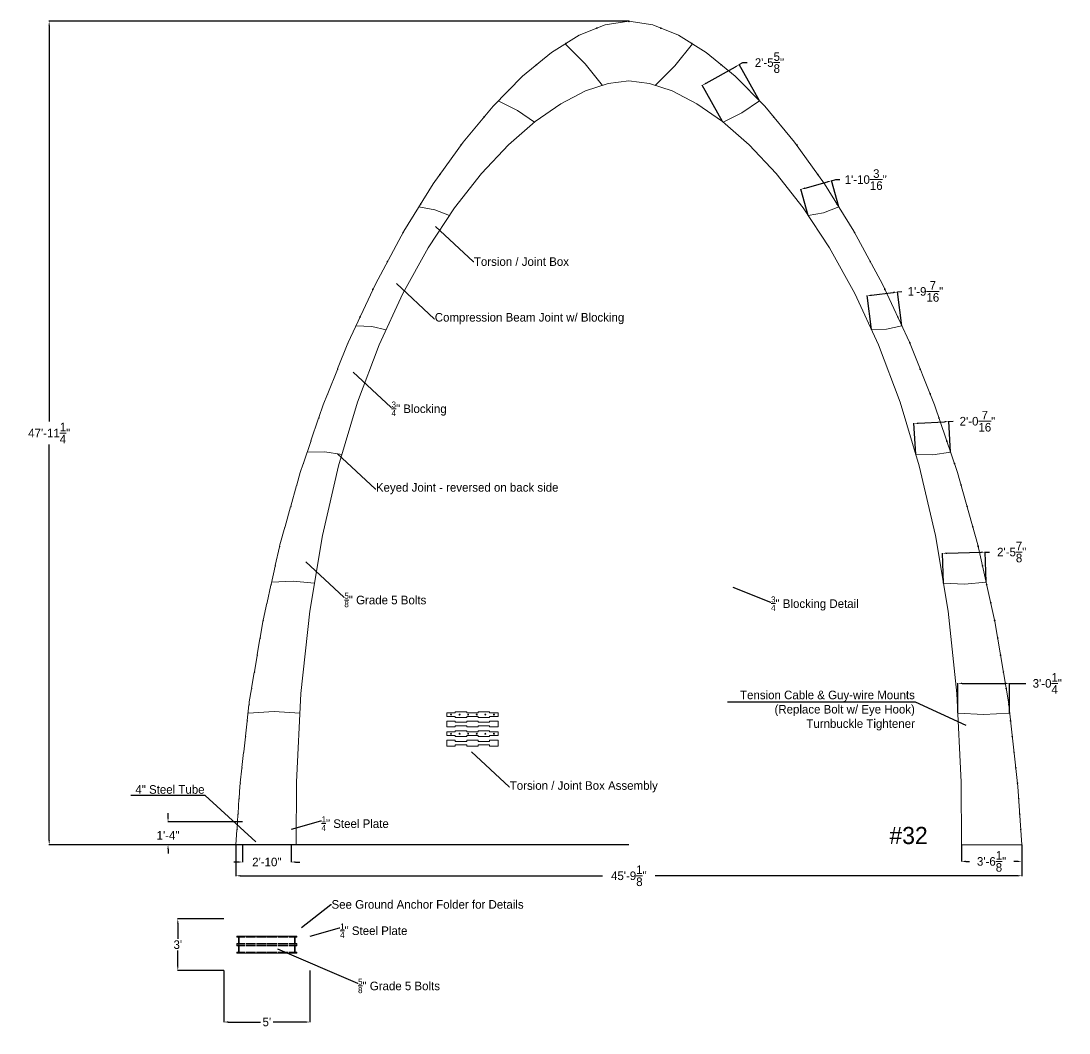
# Model space of a CAD drawing. Extents: x 173 to 8043, y -809 to 1090.
# Drawn here: x 6341 to 7073, y -128 to 579 of the extents above; entities that cross this region are included whole.
import ezdxf
from ezdxf import colors
from ezdxf.entities.mleader import LeaderData, LeaderLine
from ezdxf.math import Vec2, Vec3

# ---------------------------------------------------------------- set-up
doc = ezdxf.new("R2010")
doc.units = 0
doc.header["$MEASUREMENT"] = 0
doc.layers.get('0').update_dxf_attribs({"linetype": 'CONTINUOUS', "lineweight": 9})
doc.layers.get('Defpoints').update_dxf_attribs({"linetype": 'CONTINUOUS', "lineweight": 9})
doc.layers.add('Annotation', color=7, linetype='CONTINUOUS', lineweight=9)
doc.dimstyles.get("Standard").update_dxf_attribs({"dimtxt": 0.18, "dimasz": 0.18, "dimexe": 0.18, "dimexo": 0.0625, "dimgap": 0.09, "dimtad": 0, "dimtih": 1, "dimtoh": 1, "dimdec": 4, "dimzin": 0, "dimdsep": 46, "dimtxsty": 'Standard', "dimcen": 0.09, "dimadec": 0, "dimazin": 0, "dimtfac": 1, "dimtdec": 4, "dimtofl": 0, "dimtmove": 2, "dimatfit": 3, "dimfxl": 1, "dimtolj": 1, "dimtzin": 0, "dimarcsym": 0})

# ---------------------------------------------------------------- blocks, each defined once
blk = doc.blocks.new('*U20')
blk.add_circle((0, 0), 0.312)
blk = doc.blocks.new('*U21')
at = {"color": 0, "linetype": 'ByBlock', "lineweight": -2, "transparency": 16777216}
for p in [(0, 0), (0, -6), (0, -12), (0, -18), (0, -24), (0, -30)]:
    blk.add_blockref('*U20', p, dxfattribs=at)
blk = doc.blocks.new('*D80')
at = {"layer": 'Annotation', "color": 0, "lineweight": -2, "transparency": 16777216}
for p, q in [((6482.71, -84.07), (6482.71, -120.19)), ((6542.71, -84.07), (6542.71, -120.19)), ((6485.71, -120.01), (6508.21, -120.01)), ((6539.71, -120.01), (6517.21, -120.01))]:
    blk.add_line(p, q, dxfattribs=at)
at = {"layer": 'Annotation', "color": 0, "transparency": 16777216}
for points in [[(6485.71, -119.51), (6485.71, -120.51), (6482.71, -120.01)], [(6539.71, -119.51), (6539.71, -120.51), (6542.71, -120.01)]]:
    blk.add_solid(points, dxfattribs=at)
at = {"layer": 'Defpoints', "color": 0, "transparency": 16777216}
for p in [(6482.71, -84.01), (6542.71, -84.01), (6542.71, -120.01)]:
    blk.add_point(p, dxfattribs=at)
at = {"layer": 'Annotation', "color": 0, "transparency": 16777216, "insert": (6512.71, -120.01), "char_height": 6, "attachment_point": 5}
blk.add_mtext("\\A1;5'", dxfattribs=at)
blk = doc.blocks.new('*D81')
at = {"layer": 'Annotation', "color": 0, "lineweight": -2, "transparency": 16777216}
for p, q in [((6482.65, -48.01), (6450.32, -48.01)), ((6450.5, -51.01), (6450.5, -62.01)), ((6450.5, -81.01), (6450.5, -70.01)), ((6482.65, -84.01), (6450.32, -84.01))]:
    blk.add_line(p, q, dxfattribs=at)
at = {"layer": 'Annotation', "color": 0, "transparency": 16777216}
for points in [[(6450, -51.01), (6451, -51.01), (6450.5, -48.01)], [(6450, -81.01), (6451, -81.01), (6450.5, -84.01)]]:
    blk.add_solid(points, dxfattribs=at)
at = {"layer": 'Defpoints', "color": 0, "transparency": 16777216}
for p in [(6482.71, -48.01), (6450.5, -84.01), (6482.71, -84.01)]:
    blk.add_point(p, dxfattribs=at)
at = {"layer": 'Annotation', "color": 0, "transparency": 16777216, "insert": (6450.5, -66.01), "char_height": 6, "attachment_point": 5}
blk.add_mtext("\\A1;3'", dxfattribs=at)
blk = doc.blocks.new('*D82')
at = {"layer": 'Annotation', "color": 0, "lineweight": -2, "transparency": 16777216}
for p, q in [((6443.67, 22.81), (6443.67, 25.81)), ((6495.65, 19.81), (6443.49, 19.81)), ((6495.65, 3.81), (6443.49, 3.81)), ((6443.67, 0.81), (6443.67, -2.19))]:
    blk.add_line(p, q, dxfattribs=at)
at = {"layer": 'Annotation', "color": 0, "transparency": 16777216}
for points in [[(6443.17, 22.81), (6444.17, 22.81), (6443.67, 19.81)], [(6443.17, 0.81), (6444.17, 0.81), (6443.67, 3.81)]]:
    blk.add_solid(points, dxfattribs=at)
at = {"layer": 'Defpoints', "color": 0, "transparency": 16777216}
for p in [(6495.71, 19.81), (6443.67, 3.81), (6495.71, 3.81)]:
    blk.add_point(p, dxfattribs=at)
at = {"layer": 'Annotation', "color": 0, "transparency": 16777216, "insert": (6443.67, 10.38), "char_height": 6, "attachment_point": 5}
blk.add_mtext('\\A1;1\'-4"', dxfattribs=at)
blk = doc.blocks.new('*D83')
at = {"layer": 'Annotation', "color": 0, "lineweight": -2, "transparency": 16777216}
for p, q in [((6495.71, 3.74), (6495.71, -8.44)), ((6529.71, 3.74), (6529.71, -8.44)), ((6492.71, -8.26), (6489.71, -8.26)), ((6532.71, -8.26), (6535.71, -8.26))]:
    blk.add_line(p, q, dxfattribs=at)
at = {"layer": 'Annotation', "color": 0, "transparency": 16777216}
for points in [[(6492.71, -7.76), (6492.71, -8.76), (6495.71, -8.26)], [(6532.71, -7.76), (6532.71, -8.76), (6529.71, -8.26)]]:
    blk.add_solid(points, dxfattribs=at)
at = {"layer": 'Defpoints', "color": 0, "transparency": 16777216}
for p in [(6495.71, 3.81), (6529.71, 3.81), (6529.71, -8.26)]:
    blk.add_point(p, dxfattribs=at)
at = {"layer": 'Annotation', "color": 0, "transparency": 16777216, "insert": (6512.71, -8.26), "char_height": 6, "attachment_point": 5}
blk.add_mtext('\\A1;2\'-10"', dxfattribs=at)
blk = doc.blocks.new('*U84')
blk.add_circle((0, 0), 0.312)
blk = doc.blocks.new('*U85')
at = {"color": 0, "linetype": 'ByBlock', "lineweight": -2, "transparency": 16777216}
for p in [(0, 0), (0, -6), (0, -12), (0, -18), (0, -24), (0, -30)]:
    blk.add_blockref('*U84', p, dxfattribs=at)
blk = doc.blocks.new('*D86')
at = {"layer": 'Annotation', "color": 0, "lineweight": -2, "transparency": 16777216}
for p, q in [((6491.15, 3.74), (6491.15, -18.02)), ((7040.26, 3.74), (7040.26, -18.02)), ((6494.15, -17.84), (6747.2, -17.84)), ((7037.26, -17.84), (6784.2, -17.84))]:
    blk.add_line(p, q, dxfattribs=at)
at = {"layer": 'Annotation', "color": 0, "transparency": 16777216}
for points in [[(6494.15, -17.34), (6494.15, -18.34), (6491.15, -17.84)], [(7037.26, -17.34), (7037.26, -18.34), (7040.26, -17.84)]]:
    blk.add_solid(points, dxfattribs=at)
at = {"layer": 'Defpoints', "color": 0, "transparency": 16777216}
for p in [(6491.15, 3.81), (7040.26, 3.81), (7040.26, -17.84)]:
    blk.add_point(p, dxfattribs=at)
at = {"layer": 'Annotation', "color": 0, "transparency": 16777216, "insert": (6765.7, -17.84), "char_height": 6, "attachment_point": 5}
blk.add_mtext('\\A1;45\'-9{\\H1.000000x;\\S1/8;}"', dxfattribs=at)
blk = doc.blocks.new('*D87')
at = {"layer": 'Annotation', "color": 0, "lineweight": -2, "transparency": 16777216}
for p, q in [((6765.64, 579.03), (6360.44, 579.03)), ((6360.62, 576.03), (6360.62, 299.42)), ((6360.62, 6.81), (6360.62, 283.42)), ((6765.64, 3.81), (6360.44, 3.81))]:
    blk.add_line(p, q, dxfattribs=at)
at = {"layer": 'Annotation', "color": 0, "transparency": 16777216}
for points in [[(6360.12, 576.03), (6361.12, 576.03), (6360.62, 579.03)], [(6360.12, 6.81), (6361.12, 6.81), (6360.62, 3.81)]]:
    blk.add_solid(points, dxfattribs=at)
at = {"layer": 'Defpoints', "color": 0, "transparency": 16777216}
for p in [(6765.7, 579.03), (6360.62, 3.81), (6765.7, 3.81)]:
    blk.add_point(p, dxfattribs=at)
at = {"layer": 'Annotation', "color": 0, "transparency": 16777216, "insert": (6360.62, 291.42), "char_height": 6, "attachment_point": 5}
blk.add_mtext('\\A1;47\'-11{\\H1.000000x;\\S1/4;}"', dxfattribs=at)
blk = doc.blocks.new('*D88')
at = {"layer": 'Annotation', "color": 0, "lineweight": -2, "transparency": 16777216}
for p, q in [((6998.12, 3.74), (6998.12, -7.99)), ((7040.26, 3.74), (7040.26, -7.99)), ((7001.12, -7.81), (7003.69, -7.81)), ((7037.26, -7.81), (7034.69, -7.81))]:
    blk.add_line(p, q, dxfattribs=at)
at = {"layer": 'Annotation', "color": 0, "transparency": 16777216}
for points in [[(7001.12, -7.31), (7001.12, -8.31), (6998.12, -7.81)], [(7037.26, -7.31), (7037.26, -8.31), (7040.26, -7.81)]]:
    blk.add_solid(points, dxfattribs=at)
at = {"layer": 'Defpoints', "color": 0, "transparency": 16777216}
for p in [(6998.12, 3.81), (7040.26, 3.81), (7040.26, -7.81)]:
    blk.add_point(p, dxfattribs=at)
at = {"layer": 'Annotation', "color": 0, "transparency": 16777216, "insert": (7019.19, -7.81), "char_height": 6, "attachment_point": 5}
blk.add_mtext('\\A1;3\'-6{\\H1.000000x;\\S1/8;}"', dxfattribs=at)
blk = doc.blocks.new('*D89')
at = {"layer": 'Annotation', "color": 0, "lineweight": -2, "transparency": 16777216}
for p, q in [((6995.55, 95.87), (6995.55, 116.73)), ((6998.55, 116.55), (7028.82, 116.55)), ((7031.82, 95.87), (7031.82, 116.73)), ((7031.82, 116.55), (7043.13, 116.55))]:
    blk.add_line(p, q, dxfattribs=at)
at = {"layer": 'Annotation', "color": 0, "transparency": 16777216}
for points in [[(6998.55, 117.05), (6998.55, 116.05), (6995.55, 116.55)], [(7028.82, 117.05), (7028.82, 116.05), (7031.82, 116.55)]]:
    blk.add_solid(points, dxfattribs=at)
at = {"layer": 'Defpoints', "color": 0, "transparency": 16777216}
for p in [(7031.82, 116.55), (6995.55, 95.81), (7031.82, 95.81)]:
    blk.add_point(p, dxfattribs=at)
at = {"layer": 'Annotation', "color": 0, "transparency": 16777216, "insert": (7058.13, 116.55), "char_height": 6, "attachment_point": 5}
blk.add_mtext('\\A1;3\'-0{\\H1.000000x;\\S1/4;}"', dxfattribs=at)
blk = doc.blocks.new('*D90')
at = {"layer": 'Annotation', "color": 0, "lineweight": -2, "transparency": 16777216}
for p, q in [((6985.48, 186.56), (6984.88, 207.56)), ((6987.89, 207.47), (7011.76, 208.14)), ((7015.35, 187.41), (7014.76, 208.41)), ((7014.76, 208.23), (7017.76, 208.31))]:
    blk.add_line(p, q, dxfattribs=at)
at = {"layer": 'Annotation', "color": 0, "transparency": 16777216}
for points in [[(6987.87, 207.96), (6987.9, 206.97), (6984.89, 207.38)], [(7011.75, 208.64), (7011.78, 207.64), (7014.76, 208.23)]]:
    blk.add_solid(points, dxfattribs=at)
at = {"layer": 'Defpoints', "color": 0, "transparency": 16777216}
for p in [(7014.76, 208.23), (6985.48, 186.5), (7015.35, 187.34)]:
    blk.add_point(p, dxfattribs=at)
at = {"layer": 'Annotation', "color": 0, "transparency": 16777216, "insert": (7033.26, 208.31), "char_height": 6, "attachment_point": 5}
blk.add_mtext('\\A1;2\'-5{\\H1.000000x;\\S7/8;}"', dxfattribs=at)
blk = doc.blocks.new('*D91')
at = {"layer": 'Annotation', "color": 0, "lineweight": -2, "transparency": 16777216}
for p, q in [((6966.18, 276.61), (6964.91, 298.26)), ((6967.91, 298.26), (6986.32, 299.34)), ((6990.57, 278.04), (6989.3, 299.69)), ((6989.31, 299.51), (6992.31, 299.69))]:
    blk.add_line(p, q, dxfattribs=at)
at = {"layer": 'Annotation', "color": 0, "transparency": 16777216}
for points in [[(6967.88, 298.75), (6967.94, 297.76), (6964.92, 298.08)], [(6986.29, 299.84), (6986.35, 298.84), (6989.31, 299.51)]]:
    blk.add_solid(points, dxfattribs=at)
at = {"layer": 'Defpoints', "color": 0, "transparency": 16777216}
for p in [(6989.31, 299.51), (6966.18, 276.55), (6990.58, 277.98)]:
    blk.add_point(p, dxfattribs=at)
at = {"layer": 'Annotation', "color": 0, "transparency": 16777216, "insert": (7009.31, 299.69), "char_height": 6, "attachment_point": 5}
blk.add_mtext('\\A1;2\'-0{\\H1.000000x;\\S7/16;}"', dxfattribs=at)
blk = doc.blocks.new('*D92')
at = {"layer": 'Annotation', "color": 0, "lineweight": -2, "transparency": 16777216}
for p, q in [((6935.2, 387.67), (6950.52, 389.61)), ((6956.49, 366.34), (6953.47, 390.17)), ((6953.49, 389.99), (6956.47, 390.36)), ((6935.23, 363.65), (6932.21, 387.47))]:
    blk.add_line(p, q, dxfattribs=at)
at = {"layer": 'Annotation', "color": 0, "transparency": 16777216}
for points in [[(6950.45, 390.11), (6950.58, 389.11), (6953.49, 389.99)], [(6935.14, 388.16), (6935.27, 387.17), (6932.23, 387.29)]]:
    blk.add_solid(points, dxfattribs=at)
at = {"layer": 'Defpoints', "color": 0, "transparency": 16777216}
for p in [(6953.49, 389.99), (6956.5, 366.28), (6935.23, 363.59)]:
    blk.add_point(p, dxfattribs=at)
at = {"layer": 'Annotation', "color": 0, "transparency": 16777216, "insert": (6972.97, 390.36), "char_height": 6, "attachment_point": 5}
blk.add_mtext('\\A1;1\'-9{\\H1.000000x;\\S7/16;}"', dxfattribs=at)
blk = doc.blocks.new('*D93')
at = {"layer": 'Annotation', "color": 0, "lineweight": -2, "transparency": 16777216}
for p, q in [((6891.05, 443.46), (6885.9, 461.85)), ((6888.84, 462.49), (6904.45, 466.86)), ((6912.44, 449.45), (6907.29, 467.85)), ((6907.34, 467.67), (6910.23, 468.48)), ((6910.23, 468.48), (6913.23, 468.48))]:
    blk.add_line(p, q, dxfattribs=at)
at = {"layer": 'Annotation', "color": 0, "transparency": 16777216}
for points in [[(6888.7, 462.97), (6888.97, 462.01), (6885.95, 461.68)], [(6904.32, 467.35), (6904.59, 466.38), (6907.34, 467.67)]]:
    blk.add_solid(points, dxfattribs=at)
at = {"layer": 'Defpoints', "color": 0, "transparency": 16777216}
for p in [(6907.34, 467.67), (6912.46, 449.39), (6891.07, 443.4)]:
    blk.add_point(p, dxfattribs=at)
at = {"layer": 'Annotation', "color": 0, "transparency": 16777216, "insert": (6931.23, 468.48), "char_height": 6, "attachment_point": 5}
blk.add_mtext('\\A1;1\'-10{\\H1.000000x;\\S3/16;}"', dxfattribs=at)
blk = doc.blocks.new('*D94')
at = {"layer": 'Annotation', "color": 0, "lineweight": -2, "transparency": 16777216}
for p, q in [((6842.83, 548.76), (6845.45, 550.22)), ((6845.45, 550.22), (6848.45, 550.22)), ((6819.64, 535.73), (6840.22, 547.29)), ((6856.99, 523.53), (6842.74, 548.91)), ((6831.18, 509.04), (6816.93, 534.42))]:
    blk.add_line(p, q, dxfattribs=at)
at = {"layer": 'Annotation', "color": 0, "transparency": 16777216}
for points in [[(6839.97, 547.72), (6840.46, 546.85), (6842.83, 548.76)], [(6819.39, 536.17), (6819.88, 535.3), (6817.02, 534.27)]]:
    blk.add_solid(points, dxfattribs=at)
at = {"layer": 'Defpoints', "color": 0, "transparency": 16777216}
for p in [(6842.83, 548.76), (6857.02, 523.47), (6831.21, 508.98)]:
    blk.add_point(p, dxfattribs=at)
at = {"layer": 'Annotation', "color": 0, "transparency": 16777216, "insert": (6863.95, 550.22), "char_height": 6, "attachment_point": 5}
blk.add_mtext('\\A1;2\'-5{\\H1.000000x;\\S5/8;}"', dxfattribs=at)

msp = doc.modelspace()

# ---------------------------------------------------------------- linework, layer by layer
for p, q in [((6721.28325, 563.25925), (6735.1178, 549.34941)), ((6810.12473, 563.25925), (6797.77625, 548.01479)), ((6735.1178, 549.34941), (6747.29668, 534.29379)), ((6797.77625, 548.01479), (6784.11129, 534.29379)), ((6674.38469, 523.47376), (6687.82917, 516.71977)), ((6857.02328, 523.47376), (6844.58605, 515.00702)), ((6687.82917, 516.71977), (6699.72321, 508.57247)), ((6844.58605, 515.00702), (6831.68476, 508.57247)), ((6618.94491, 449.39102), (6630.20192, 447.27084)), ((6630.20192, 447.27084), (6640.33921, 443.398)), ((6912.46306, 449.39102), (6901.74276, 445.35487)), ((6901.74276, 445.35487), (6891.06876, 443.398)), ((6574.91152, 366.28101), (6585.9827, 365.88201)), ((6956.49645, 366.28101), (6945.67579, 363.90538)), ((6585.9827, 365.88201), (6596.17505, 363.58601)), ((6945.67579, 363.90538), (6935.23292, 363.58601)), ((6553.34246, 278.24739), (6540.82786, 277.9806)), ((6553.34246, 278.24739), (6565.2264, 276.54824)), ((6978.1827, 276.2513), (6966.18157, 276.54824)), ((6978.1827, 276.2513), (6990.58011, 277.9806)), ((6531.18617, 187.9173), (6516.05396, 187.34376)), ((6531.18617, 187.9173), (6545.92812, 186.49815)), ((7000.27848, 185.91528), (6985.47986, 186.49815)), ((7000.27848, 185.91528), (7015.35401, 187.34397)), ((6517.80149, 96.80613), (6499.58682, 95.79987)), ((6517.80149, 96.80613), (6535.85383, 95.80884)), ((6644.40849, 95.98349), (6638.40849, 95.98349)), ((6644.40849, 96.73349), (6644.40849, 95.98349)), ((6652.40849, 96.73349), (6652.40849, 95.98349)), ((6652.40849, 95.98349), (6660.40849, 95.98349)), ((6660.40849, 95.98349), (6660.40849, 96.73349)), ((6668.40849, 95.98349), (6668.40849, 96.73349)), ((6674.40849, 95.98349), (6668.40849, 95.98349)), ((7013.60598, 94.80262), (6995.55414, 95.80884)), ((7013.60598, 94.80262), (7031.82115, 95.79987)), ((6644.40849, 93.48349), (6638.40849, 93.48349)), ((6644.40849, 92.73349), (6644.40849, 93.48349)), ((6644.40849, 90.16065), (6644.40849, 89.41065)), ((6652.4085, 89.41065), (6644.40849, 89.41065)), ((6652.40849, 92.73349), (6652.40849, 93.48349)), ((6652.40849, 93.48349), (6660.40849, 93.48349)), ((6652.4085, 90.16065), (6652.4085, 89.41065)), ((6660.40849, 93.48349), (6660.40849, 92.73349)), ((6660.4085, 90.16065), (6660.4085, 89.41065)), ((6660.4085, 89.41065), (6668.40849, 89.41065)), ((6674.40849, 93.48349), (6668.40849, 93.48349)), ((6668.40849, 93.48349), (6668.40849, 92.73349)), ((6668.40849, 90.16065), (6668.40849, 89.41065)), ((6644.40849, 82.59246), (6638.40849, 82.59246)), ((6652.4085, 86.91065), (6644.40849, 86.91065)), ((6644.40849, 86.16065), (6644.40849, 86.91065)), ((6644.40849, 83.34246), (6644.40849, 82.59246)), ((6652.40849, 83.34246), (6652.40849, 82.59246)), ((6652.40849, 82.59246), (6660.40849, 82.59246)), ((6652.4085, 86.16065), (6652.4085, 86.91065)), ((6660.40849, 82.59246), (6660.40849, 83.34246)), ((6660.4085, 86.16065), (6660.4085, 86.91065)), ((6660.4085, 86.91065), (6668.40849, 86.91065)), ((6668.40849, 86.16065), (6668.40849, 86.91065)), ((6668.40849, 82.59246), (6668.40849, 83.34246)), ((6674.40849, 82.59246), (6668.40849, 82.59246)), ((6644.40849, 80.09246), (6638.40849, 80.09246)), ((6644.40849, 79.34246), (6644.40849, 80.09246)), ((6644.40849, 76.76962), (6644.40849, 76.01962)), ((6652.4085, 76.01962), (6644.40849, 76.01962)), ((6652.4085, 73.51962), (6644.40849, 73.51962)), ((6644.40849, 72.76962), (6644.40849, 73.51962)), ((6652.40849, 79.34246), (6652.40849, 80.09246)), ((6652.40849, 80.09246), (6660.40849, 80.09246)), ((6652.4085, 76.76962), (6652.4085, 76.01962)), ((6652.4085, 72.76962), (6652.4085, 73.51962)), ((6660.40849, 80.09246), (6660.40849, 79.34246)), ((6660.4085, 76.76962), (6660.4085, 76.01962)), ((6660.4085, 76.01962), (6668.40849, 76.01962)), ((6660.4085, 72.76962), (6660.4085, 73.51962)), ((6660.4085, 73.51962), (6668.40849, 73.51962)), ((6674.40849, 80.09246), (6668.40849, 80.09246)), ((6668.40849, 80.09246), (6668.40849, 79.34246)), ((6668.40849, 76.76962), (6668.40849, 76.01962)), ((6668.40849, 72.76962), (6668.40849, 73.51962)), ((6492.89741, -60.76103), (6492.89741, -60.51103)), ((6492.89741, -60.51103), (6493.39741, -60.51103)), ((6492.89741, -65.26103), (6492.89741, -65.51103)), ((6492.89741, -65.51103), (6493.39741, -65.51103)), ((6493.39741, -60.51103), (6493.39741, -60.76103)), ((6493.39741, -65.51103), (6493.39741, -65.26103)), ((6532.53148, -60.51103), (6532.03148, -60.51103)), ((6532.03148, -60.51103), (6532.03148, -60.76103)), ((6532.03148, -65.51103), (6532.03148, -65.26103)), ((6532.53148, -65.51103), (6532.03148, -65.51103)), ((6532.53148, -60.76103), (6532.53148, -60.51103)), ((6532.53148, -65.26103), (6532.53148, -65.51103)), ((6492.89741, -66.76103), (6492.89741, -66.51103)), ((6492.89741, -66.51103), (6493.39741, -66.51103)), ((6492.89741, -71.26103), (6492.89741, -71.51103)), ((6492.89741, -71.51103), (6493.39741, -71.51103)), ((6493.39741, -66.51103), (6493.39741, -66.76103)), ((6493.39741, -71.51103), (6493.39741, -71.26103)), ((6532.53148, -66.51103), (6532.03148, -66.51103)), ((6532.03148, -66.51103), (6532.03148, -66.76103)), ((6532.03148, -71.51103), (6532.03148, -71.26103)), ((6532.53148, -71.51103), (6532.03148, -71.51103)), ((6532.53148, -66.76103), (6532.53148, -66.51103)), ((6532.53148, -71.26103), (6532.53148, -71.51103))]:
    msp.add_line(p, q)
for points in [[(6569.48245, 354.58297), (6588.54158, 395.50323), (6608.40762, 432.39362), (6628.94095, 465.51535), (6649.83615, 494.71585), (6670.78782, 519.84256), (6691.49055, 540.74289), (6711.63893, 557.2643), (6730.92756, 569.25419), (6749.05103, 576.56002), (6765.70394, 579.02919), (6782.35629, 576.56002), (6800.47928, 569.25419), (6819.7675, 557.2643), (6839.91555, 540.74289), (6860.61801, 519.84256), (6881.56948, 494.71585), (6902.46456, 465.51535), (6922.99783, 432.39362), (6942.86389, 395.50323), (6961.75734, 354.99675), (6979.37276, 311.02675), (6995.40475, 263.7458), (7009.54791, 213.30646), (7021.49682, 159.86132), (7030.94608, 103.56293), (7037.59029, 44.56387), (7040.26057, 3.80613), (6998.12313, 3.80613), (6997.92001, 47.6108), (6994.87694, 109.51915), (6988.75325, 166.93074), (6979.88136, 219.91495), (6968.59366, 268.54113), (6955.22256, 312.87864), (6940.10047, 352.99684), (6923.55979, 388.96508), (6905.93292, 420.85272), (6887.55227, 448.72912), (6868.75025, 472.66364), (6849.85926, 492.72564), (6831.21171, 508.98447), (6813.13999, 521.50949), (6795.97652, 530.37006), (6780.0537, 535.63554), (6765.70394, 537.37529), (6751.35415, 535.63554), (6735.43125, 530.37006), (6718.26764, 521.50949), (6700.19574, 508.98447), (6681.54796, 492.72564), (6662.65671, 472.66364), (6643.85441, 448.72912), (6625.47347, 420.85272), (6607.84631, 388.96508), (6591.30533, 352.99684), (6576.18296, 312.87864), (6562.81161, 268.54113), (6551.52368, 219.91495), (6542.6516, 166.93074), (6536.52777, 109.51915), (6533.48462, 47.6108), (6533.28148, 3.80613), (6491.14741, 3.80613), (6491.83589, 14.31633)], [(6562.16929, 336.32836), (6569.29651, 354.11883)], [(6555.27181, 319.11135), (6561.98335, 335.86422)], [(6549.07835, 302.313), (6552.03296, 311.02675), (6555.08587, 318.64721)], [(6543.53505, 285.96468), (6548.91779, 301.83948)], [(6538.26779, 270.43045), (6543.37449, 285.49116)], [(6533.60568, 255.20239), (6536.0012, 263.7458), (6538.10724, 269.95693)], [(6529.44712, 240.37121), (6533.47069, 254.72096)], [(6525.46824, 226.18088), (6529.31213, 239.88978)], [(6521.68078, 212.51221), (6521.85834, 213.30646), (6525.33325, 225.69944)], [(6518.63081, 198.86989), (6521.57169, 212.02425)], [(6515.69379, 185.73278), (6518.52172, 198.38194)], [(6512.85497, 173.03487), (6515.5847, 185.24482)], [(6510.10114, 160.71716), (6512.74588, 172.54691)], [(6507.98693, 148.40434), (6509.90981, 159.86132), (6509.99205, 160.2292)], [(6505.97431, 136.41265), (6507.90417, 147.91124)], [(6504.01086, 124.71394), (6505.89155, 135.91955)], [(6502.08895, 113.26275), (6503.9281, 124.22084)], [(6500.28317, 101.98379), (6500.46099, 103.56293), (6502.0062, 112.76964)], [(6499.01438, 90.71636), (6500.22722, 101.48693)], [(6638.40849, 95.98349), (6638.40849, 93.48349)], [(6652.40849, 96.73349), (6644.40849, 96.73349)], [(6668.40849, 96.73349), (6660.40849, 96.73349)], [(6674.40849, 93.48349), (6674.40849, 95.98349)], [(6497.76585, 79.62882), (6498.95843, 90.2195)], [(6644.40849, 90.16065), (6638.4085, 90.16065), (6638.4085, 86.16065), (6644.40849, 86.16065)], [(6644.40849, 92.73349), (6652.40849, 92.73349)], [(6660.4085, 90.16065), (6652.4085, 90.16065)], [(6660.40849, 92.73349), (6668.40849, 92.73349)], [(6668.40849, 86.16065), (6674.4085, 86.16065), (6674.4085, 90.16065), (6668.40849, 90.16065)], [(6638.40849, 82.59246), (6638.40849, 80.09246)], [(6652.40849, 83.34246), (6644.40849, 83.34246)], [(6652.4085, 86.16065), (6660.4085, 86.16065)], [(6668.40849, 83.34246), (6660.40849, 83.34246)], [(6674.40849, 80.09246), (6674.40849, 82.59246)], [(6496.53333, 68.68344), (6497.7099, 79.13196)], [(6644.40849, 76.76962), (6638.4085, 76.76962), (6638.4085, 72.76962), (6644.40849, 72.76962)], [(6644.40849, 79.34246), (6652.40849, 79.34246)], [(6660.4085, 76.76962), (6652.4085, 76.76962)], [(6660.40849, 79.34246), (6668.40849, 79.34246)], [(6668.40849, 72.76962), (6674.4085, 72.76962), (6674.4085, 76.76962), (6668.40849, 76.76962)], [(6495.31277, 57.84428), (6496.47738, 68.18658)], [(6652.4085, 72.76962), (6660.4085, 72.76962)], [(6494.10027, 47.0768), (6495.25682, 57.34742)], [(6493.27606, 36.3015), (6493.8173, 44.56387), (6494.04433, 46.57994)], [(6492.57196, 25.55284), (6493.24338, 35.80257)], [(6491.86858, 14.81526), (6492.53927, 25.05391)], [(6491.64741, -60.76103), (6491.64741, -60.01103), (6533.78148, -60.01103), (6533.78148, -60.76103)], [(6491.64741, -60.76103), (6492.89741, -60.76103)], [(6492.89741, -65.26103), (6491.64741, -65.26103)], [(6497.40194, -66.01103), (6491.64741, -66.01103), (6491.64741, -65.26103)], [(6493.39741, -60.76103), (6497.40194, -60.76103)], [(6497.40194, -65.26103), (6493.39741, -65.26103)], [(6498.02694, -60.76103), (6504.90194, -60.76103)], [(6504.90194, -65.26103), (6498.02694, -65.26103)], [(6505.52694, -60.76103), (6512.40194, -60.76103)], [(6512.40194, -65.26103), (6505.52694, -65.26103)], [(6513.02694, -60.76103), (6519.90194, -60.76103)], [(6519.90194, -65.26103), (6513.02694, -65.26103)], [(6520.52694, -60.76103), (6527.40194, -60.76103)], [(6527.40194, -65.26103), (6520.52694, -65.26103)], [(6528.02694, -60.76103), (6532.03148, -60.76103)], [(6533.78148, -65.26103), (6533.78148, -66.01103), (6528.02694, -66.01103)], [(6532.03148, -65.26103), (6528.02694, -65.26103)], [(6532.53148, -60.76103), (6533.78148, -60.76103)], [(6533.78148, -65.26103), (6532.53148, -65.26103)], [(6491.64741, -66.76103), (6491.64741, -66.01103), (6497.40194, -66.01103)], [(6491.64741, -66.76103), (6492.89741, -66.76103)], [(6533.78148, -71.26103), (6533.78148, -72.01103), (6491.64741, -72.01103), (6491.64741, -71.26103)], [(6492.89741, -71.26103), (6491.64741, -71.26103)], [(6493.39741, -66.76103), (6497.40194, -66.76103)], [(6497.40194, -71.26103), (6493.39741, -71.26103)], [(6504.90194, -66.01103), (6498.02694, -66.01103)], [(6498.02694, -66.01103), (6504.90194, -66.01103)], [(6498.02694, -66.76103), (6504.90194, -66.76103)], [(6504.90194, -71.26103), (6498.02694, -71.26103)], [(6512.40194, -66.01103), (6505.52694, -66.01103)], [(6505.52694, -66.01103), (6512.40194, -66.01103)], [(6505.52694, -66.76103), (6512.40194, -66.76103)], [(6512.40194, -71.26103), (6505.52694, -71.26103)], [(6519.90194, -66.01103), (6513.02694, -66.01103)], [(6513.02694, -66.01103), (6519.90194, -66.01103)], [(6513.02694, -66.76103), (6519.90194, -66.76103)], [(6519.90194, -71.26103), (6513.02694, -71.26103)], [(6527.40194, -66.01103), (6520.52694, -66.01103)], [(6520.52694, -66.01103), (6527.40194, -66.01103)], [(6520.52694, -66.76103), (6527.40194, -66.76103)], [(6527.40194, -71.26103), (6520.52694, -71.26103)], [(6528.02694, -66.01103), (6533.78148, -66.01103), (6533.78148, -66.76103)], [(6528.02694, -66.76103), (6532.03148, -66.76103)], [(6532.03148, -71.26103), (6528.02694, -71.26103)], [(6532.53148, -66.76103), (6533.78148, -66.76103)], [(6533.78148, -71.26103), (6532.53148, -71.26103)]]:
    msp.add_lwpolyline(points)
for points in [[(6492.92241, -65.44853), (6493.37241, -65.44853), (6493.37241, -60.57353), (6492.92241, -60.57353)], [(6532.50648, -65.44853), (6532.05648, -65.44853), (6532.05648, -60.57353), (6532.50648, -60.57353)], [(6492.92241, -71.44853), (6493.37241, -71.44853), (6493.37241, -66.57353), (6492.92241, -66.57353)], [(6532.50648, -71.44853), (6532.05648, -71.44853), (6532.05648, -66.57353), (6532.50648, -66.57353)]]:
    msp.add_lwpolyline(points, close=True)
for centre in [(6765.70399, 579.02919), (6743.29164, 574.23833), (6788.11632, 574.23801), (6721.65584, 563.49085), (6809.75207, 563.49007), (6701.21004, 548.71275), (6830.19778, 548.71146), (6682.15438, 531.31761), (6849.25332, 531.31587), (6664.54676, 512.35784), (6866.86079, 512.35571), (6648.3467, 492.63439), (6883.06068, 492.63193), (6633.63748, 472.07863), (6897.7698, 472.07619), (6620.24387, 451.48633), (6911.16325, 451.4837), (6607.92224, 431.49228), (6923.48471, 431.4895), (6596.97271, 411.15947), (6934.43417, 411.15684), (6586.82539, 391.8238), (6944.58134, 391.82111), (6577.82793, 372.53366), (6953.57876, 372.53115), (6962.01708, 354.34839), (6969.33024, 336.09397), (6976.22771, 318.87714), (6982.4084, 302.07417), (6987.95171, 285.72603), (6993.21899, 270.19197), (6997.86827, 254.96004), (7002.02688, 240.12903), (7006.0058, 225.93884), (7009.78031, 212.267), (7012.83033, 198.62483), (7015.76741, 185.48785), (7018.6063, 172.79006), (7021.36019, 160.47245), (7023.46128, 148.15715), (7025.47398, 136.16555), (7027.4375, 124.46694), (7029.35949, 113.01582), (7031.15193, 101.73505), (7032.42081, 90.46768), (7033.66943, 79.3802), (7034.90205, 68.43487), (7036.1227, 57.59576), (7037.33528, 46.8283), (7038.14795, 36.052), (7038.85216, 25.30336), (7039.55574, 14.5658)]:
    msp.add_circle(centre, 0.25)
for centre, start, end in [((6569.38948, 354.3509), 248.16797222, 68.16797222), ((6562.07632, 336.09629), 248.16797222, 68.16797222), ((6555.17884, 318.87928), 248.16797222, 68.16797222), ((6548.99807, 302.07624), 251.26951671, 71.26951671), ((6543.45477, 285.72792), 251.26951671, 71.26951671), ((6538.18751, 270.19369), 251.26951671, 71.26951671), ((6533.53819, 254.96168), 254.3368574, 74.3368574), ((6529.37962, 240.13049), 254.3368574, 74.3368574), ((6525.40075, 225.94016), 254.3368574, 74.3368574), ((6521.62623, 212.26823), 257.39782244, 77.39782244), ((6518.57627, 198.62592), 257.39782244, 77.39782244), ((6515.63925, 185.4888), 257.39782244, 77.39782244), ((6512.80042, 172.79089), 257.39782244, 77.39782244), ((6510.0466, 160.47318), 257.39782244, 77.39782244), ((6507.94555, 148.15779), 260.47258218, 80.47258218), ((6505.93293, 136.1661), 260.47258218, 80.47258218), ((6503.96948, 124.46739), 260.47258218, 80.47258218), ((6502.04757, 113.01619), 260.47258218, 80.47258218), ((6500.25519, 101.73536), 263.57517796, 83.57517796), ((6498.98641, 90.46793), 263.57517796, 83.57517796), ((6497.73788, 79.38039), 263.57517796, 83.57517796), ((6496.50535, 68.43501), 263.57517796, 83.57517796), ((6495.28479, 57.59585), 263.57517796, 83.57517796), ((6494.0723, 46.82837), 263.57517796, 83.57517796), ((6493.25972, 36.05204), 266.25210815, 86.25210815), ((6492.55562, 25.30338), 266.25210815, 86.25210815), ((6491.85223, 14.5658), 266.25210815, 86.25210815)]:
    msp.add_arc(centre, 0.25, start, end)

# ---------------------------------------------------------------- block references
at = {"rotation": 270}
for name, p in [('*U85', (6671.40849, 94.73349)), ('*U21', (6671.40849, 81.34246))]:
    msp.add_blockref(name, p, dxfattribs=at)

# ---------------------------------------------------------------- texts
at = {"layer": 'Annotation', "insert": (6947.78709, 16.29723), "char_height": 12, "attachment_point": 1}
msp.add_mtext_dynamic_manual_height_columns('#32', width=40.8260776, gutter_width=1, heights=[0], dxfattribs=at)

# ---------------------------------------------------------------- dimensions: what is measured, and where the dimension line sits
at = {"layer": 'Annotation'}
for base, p1, p2, picture, middle in [((6360.62288, 3.80613), (6765.70394, 579.02919), (6765.70394, 3.80613), '*D87', (6360.62288, 291.41766)), ((6450.50314, -84.01103), (6482.71444, -48.01103), (6482.71444, -84.01103), '*D81', (6450.50314, -66.01103))]:
    dim = msp.add_linear_dim(base=base, p1=p1, p2=p2, angle=90, dimstyle='Standard', override={"dimtxt": 6, "dimasz": 3, "dimgap": 1, "dimlunit": 4, "dimcen": 3, "dimtmove": 0}, dxfattribs=at)
    dim.commit()
    dim.dimension.update_dxf_attribs({"geometry": picture, "text_midpoint": middle})
for p1, p2, distance, picture, middle in [((6831.21171, 508.98447), (6857.02328, 523.47376), 28.99273, '*D94', (6863.9474, 550.22404)), ((6891.06876, 443.398), (6912.46104, 449.39026), 18.98659, '*D93', (6931.22857, 468.48232)), ((6935.23292, 363.58601), (6956.49645, 366.28101), 23.89534, '*D92', (6972.96811, 390.36392)), ((6966.18157, 276.54824), (6990.57812, 277.98033), 21.56887, '*D91', (7009.30904, 299.68793)), ((6985.47986, 186.49815), (7015.35401, 187.34397), 20.89036, '*D90', (7033.26158, 208.31086))]:
    dim = msp.add_aligned_dim(p1=p1, p2=p2, distance=distance, dimstyle='Standard', override={"dimtxt": 6, "dimasz": 3, "dimgap": 1, "dimlunit": 4, "dimcen": 3, "dimtmove": 0}, dxfattribs=at)
    dim.commit()
    dim.dimension.update_dxf_attribs({"geometry": picture, "text_midpoint": middle})
dim = msp.add_linear_dim(base=(7031.82115, 116.55134), p1=(6995.55414, 95.80884), p2=(7031.82115, 95.80884), dimstyle='Standard', override={"dimtxt": 6, "dimasz": 3, "dimgap": 1, "dimlunit": 4, "dimcen": 3, "dimtmove": 0}, dxfattribs=at)
dim.commit()
dim.dimension.update_dxf_attribs({"geometry": '*D89', "text_midpoint": (7058.12816, 116.55134), "dimtype": 160})
dim = msp.add_linear_dim(base=(6443.66571, 3.80613), p1=(6495.71444, 19.80613), p2=(6495.71444, 3.80613), angle=90, dimstyle='Standard', override={"dimtxt": 6, "dimasz": 3, "dimgap": 1, "dimlunit": 4, "dimcen": 3, "dimtmove": 0}, dxfattribs=at)
dim.commit()
dim.dimension.update_dxf_attribs({"geometry": '*D82', "text_midpoint": (6443.66571, 10.38011), "dimtype": 160})
for base, p1, p2, picture, middle in [((6529.71444, -8.25742), (6495.71444, 3.80613), (6529.71444, 3.80613), '*D83', (6512.71444, -8.25742)), ((7040.26057, -17.84315), (6491.14741, 3.80613), (7040.26057, 3.80613), '*D86', (6765.70399, -17.84315)), ((7040.26057, -7.81156), (6998.12313, 3.80613), (7040.26057, 3.80613), '*D88', (7019.19185, -7.81156)), ((6542.71444, -120.00511), (6482.71444, -84.01103), (6542.71444, -84.01103), '*D80', (6512.71444, -120.00511))]:
    dim = msp.add_linear_dim(base=base, p1=p1, p2=p2, dimstyle='Standard', override={"dimtxt": 6, "dimasz": 3, "dimgap": 1, "dimlunit": 4, "dimcen": 3, "dimtmove": 0}, dxfattribs=at)
    dim.commit()
    dim.dimension.update_dxf_attribs({"geometry": picture, "text_midpoint": middle})

# ---------------------------------------------------------------- leaders
ml = msp.add_multileader_mtext('Standard', dxfattribs=at)
ml.set_content('\\A1;{\\H1x;Torsion / Joint Box }', color=256)
ml.set_leader_properties()
ml.build(insert=Vec2(0, 0))
ml.multileader.update_dxf_attribs({"text_right_attachment_type": 6, "dogleg_length": 0.36, "arrow_head_size": 0.18})
ctx = ml.context
ctx.base_point, ctx.char_height, ctx.arrow_head_size, ctx.landing_gap_size, ctx.plane_origin = Vec3(6657.32864, 411.19146), 6, 0.18, 0.09, Vec3(6780.60111, 390.4889)
ctx.right_attachment = 6
notes = []
notes.append((ctx, [(1, (1, 1, 0), (6656.96864, 411.19146), (1, 0), 0.36, [(0, [(6630.47888, 435.84441)], 0, [])])]))
ctx.mtext.insert, ctx.mtext.flow_direction = Vec3(6657.41864, 414.19146), 5
ml = msp.add_multileader_mtext('Standard', dxfattribs=at)
ml.set_content('\\A1;Compression Beam Joint w/ Blocking', color=256)
ml.set_leader_properties()
ml.build(insert=Vec2(0, 0))
ml.multileader.update_dxf_attribs({"text_right_attachment_type": 6, "dogleg_length": 0.36, "arrow_head_size": 0.18})
ctx = ml.context
ctx.base_point, ctx.char_height, ctx.arrow_head_size, ctx.landing_gap_size, ctx.plane_origin = Vec3(6629.9752, 371.27604), 6, 0.18, 0.09, Vec3(6753.24767, 350.57348)
ctx.right_attachment = 6
notes.append((ctx, [(1, (1, 1, 0), (6629.6152, 371.27604), (1, 0), 0.36, [(0, [(6603.12543, 395.92899)], 0, [])])]))
ctx.mtext.insert, ctx.mtext.flow_direction = Vec3(6630.0652, 375.27604), 5
ml = msp.add_multileader_mtext('Standard', dxfattribs=at)
ml.set_content('\\A1;{\\H0.7x;\\S3/4;}" Blocking', color=256)
ml.set_leader_properties()
ml.build(insert=Vec2(0, 0))
ml.multileader.update_dxf_attribs({"text_right_attachment_type": 6, "dogleg_length": 0.36, "arrow_head_size": 0.18})
ctx = ml.context
ctx.base_point, ctx.char_height, ctx.arrow_head_size, ctx.landing_gap_size, ctx.plane_origin = Vec3(6599.78114, 309.43058), 6, 0.18, 0.09, Vec3(6723.05361, 288.72803)
ctx.right_attachment = 6
notes.append((ctx, [(1, (1, 1, 0), (6599.42114, 309.43058), (1, 0), 0.36, [(0, [(6572.93137, 334.08353)], 0, [])])]))
ctx.mtext.insert, ctx.mtext.flow_direction = Vec3(6599.87114, 313.43058), 5
ml = msp.add_multileader_mtext('Standard', dxfattribs=at)
ml.set_content('\\A1;{\\H1x;Keyed Joint - reversed on back side}', color=256)
ml.set_leader_properties()
ml.build(insert=Vec2(0, 0))
ml.multileader.update_dxf_attribs({"text_right_attachment_type": 6, "dogleg_length": 0.36, "arrow_head_size": 0.18})
ctx = ml.context
ctx.base_point, ctx.char_height, ctx.arrow_head_size, ctx.landing_gap_size, ctx.plane_origin = Vec3(6588.84558, 252.45472), 6, 0.18, 0.09, Vec3(6712.11805, 231.75217)
ctx.right_attachment = 6
notes.append((ctx, [(1, (1, 1, 0), (6588.48558, 252.45472), (1, 0), 0.36, [(0, [(6561.99582, 277.10767)], 0, [])])]))
ctx.mtext.insert, ctx.mtext.flow_direction = Vec3(6588.93558, 256.45472), 5
ml = msp.add_multileader_mtext('Standard', dxfattribs=at)
ml.set_content('\\A1;{\\H0.7x;\\S5/8;}" Grade 5 Bolts', color=256)
ml.set_leader_properties()
ml.build(insert=Vec2(0, 0))
ml.multileader.update_dxf_attribs({"text_right_attachment_type": 6, "dogleg_length": 0.36, "arrow_head_size": 0.18})
ctx = ml.context
ctx.base_point, ctx.char_height, ctx.arrow_head_size, ctx.landing_gap_size, ctx.plane_origin = Vec3(6566.80125, 176.81597), 6, 0.18, 0.09, Vec3(6690.07372, 156.11341)
ctx.right_attachment = 6
notes.append((ctx, [(1, (1, 1, 0), (6566.44125, 176.81597), (1, 0), 0.36, [(0, [(6539.95149, 201.46892)], 0, [])])]))
ctx.mtext.insert, ctx.mtext.flow_direction = Vec3(6566.89125, 179.81597), 5
ml = msp.add_multileader_mtext('Standard', dxfattribs=at)
ml.set_content('\\A1;{\\H0.7x;\\S3/4;}" Blocking Detail', color=256)
ml.set_leader_properties()
ml.build(insert=Vec2(0, 0))
ml.multileader.update_dxf_attribs({"text_right_attachment_type": 6, "dogleg_length": 0.36, "arrow_head_size": 0.18})
ctx = ml.context
ctx.base_point, ctx.char_height, ctx.arrow_head_size, ctx.landing_gap_size, ctx.plane_origin = Vec3(6864.99559, 173.29273), 6, 0.18, 0.09, Vec3(6988.26806, 138.39469)
ctx.right_attachment = 6
notes.append((ctx, [(1, (1, 1, 0), (6864.63559, 173.29273), (1, 0), 0.36, [(0, [(6838.14583, 183.7502)], 0, [])])]))
ctx.mtext.insert, ctx.mtext.flow_direction = Vec3(6865.08559, 177.29273), 5
ml = msp.add_multileader_mtext('Standard', dxfattribs=at)
ml.set_content('Tension Cable & Guy-wire Mounts \\P(Replace Bolt w/ Eye Hook) \\PTurnbuckle Tightener  ', color=256)
ml.set_leader_properties()
ml.build(insert=Vec2(0, 0))
ml.multileader.update_dxf_attribs({"text_right_attachment_type": 6, "dogleg_length": 0.36, "arrow_head_size": 0.18})
ctx = ml.context
ctx.base_point, ctx.char_height, ctx.arrow_head_size, ctx.landing_gap_size, ctx.plane_origin = Vec3(6792.49726, 107.47894), 6, 0.18, 0.09, Vec3(7001.56973, 86.97638)
ctx.right_attachment, ctx.text_align_type = 6, 2
notes.append((ctx, [(0, (1, 1, 0), (6966.03726, 103.47894), (-1, 0), 0.36, [(0, [(7001.56973, 86.97638)], 0, [])])]))
ctx.mtext.insert, ctx.mtext.alignment, ctx.mtext.flow_direction = Vec3(6965.58726, 111.47894), 3, 5
ml = msp.add_multileader_mtext('Standard', dxfattribs=at)
ml.set_content('\\A1;Torsion / Joint Box Assembly ', color=256)
ml.set_leader_properties()
ml.build(insert=Vec2(0, 0))
ml.multileader.update_dxf_attribs({"text_right_attachment_type": 6, "dogleg_length": 0.36, "arrow_head_size": 0.18})
ctx = ml.context
ctx.base_point, ctx.char_height, ctx.arrow_head_size, ctx.landing_gap_size, ctx.plane_origin = Vec3(6682.38705, 44.19943), 6, 0.18, 0.09, Vec3(6805.65952, 23.49687)
ctx.right_attachment = 6
notes.append((ctx, [(1, (1, 1, 0), (6682.02705, 44.19943), (1, 0), 0.36, [(0, [(6655.53729, 68.85238)], 0, [])])]))
ctx.mtext.insert, ctx.mtext.flow_direction = Vec3(6682.47705, 48.19943), 5
ml = msp.add_multileader_mtext('Standard', dxfattribs=at)
ml.set_content('4" Steel Tube', color=256)
ml.set_leader_properties()
ml.build(insert=Vec2(0, 0))
ml.multileader.update_dxf_attribs({"text_right_attachment_type": 6, "dogleg_length": 0.36, "arrow_head_size": 0.18})
ctx = ml.context
ctx.base_point, ctx.char_height, ctx.arrow_head_size, ctx.landing_gap_size, ctx.plane_origin = Vec3(6398.10009, 42.44552), 6, 0.18, 0.09, Vec3(6505.17256, 5.80613)
ctx.right_attachment, ctx.text_align_type = 6, 2
notes.append((ctx, [(0, (1, 1, 0), (6469.64009, 38.24552), (-1, 0), 0.36, [(0, [(6505.17256, 5.80613)], 0, [])])]))
ctx.mtext.insert, ctx.mtext.alignment, ctx.mtext.flow_direction = Vec3(6469.19009, 45.44552), 3, 5
ml = msp.add_multileader_mtext('Standard', dxfattribs=at)
ml.set_content('\\A1;{\\H0.7x;\\S1/4;}" Steel Plate', color=256)
ml.set_leader_properties()
ml.build(insert=Vec2(0, 0))
ml.multileader.update_dxf_attribs({"text_right_attachment_type": 6, "dogleg_length": 0.36, "arrow_head_size": 0.18})
ctx = ml.context
ctx.base_point, ctx.char_height, ctx.arrow_head_size, ctx.landing_gap_size, ctx.plane_origin = Vec3(6550.83655, 20.60613), 6, 0.18, 0.09, Vec3(6529.71441, 4.44607)
ctx.right_attachment = 6
notes.append((ctx, [(0, (1, 1, 0), (6550.47655, 20.60613), (1, 0), 0.36, [(0, [(6529.71443, 14.6215)], 0, [])])]))
ctx.mtext.insert, ctx.mtext.flow_direction = Vec3(6550.92655, 23.60613), 5
ml = msp.add_multileader_mtext('Standard', dxfattribs=at)
ml.set_content('See Ground Anchor Folder for Details', color=256)
ml.set_leader_properties()
ml.build(insert=Vec2(0, 0))
ml.multileader.update_dxf_attribs({"text_right_attachment_type": 6, "dogleg_length": 0.36, "arrow_head_size": 0.18})
ctx = ml.context
ctx.base_point, ctx.char_height, ctx.arrow_head_size, ctx.landing_gap_size, ctx.plane_origin = Vec3(6557.83658, -37.85096), 6, 0.18, 0.09, Vec3(6536.71444, -54.01103)
ctx.right_attachment = 6
notes.append((ctx, [(0, (1, 1, 0), (6557.47658, -37.85096), (1, 0), 0.36, [(0, [(6536.71444, -54.01103)], 0, [])])]))
ctx.mtext.insert, ctx.mtext.flow_direction = Vec3(6557.92658, -34.85096), 5
ml = msp.add_multileader_mtext('Standard', dxfattribs=at)
ml.set_content('\\A1;{\\H0.7x;\\S1/4;}" Steel Plate', color=256)
ml.set_leader_properties()
ml.build(insert=Vec2(0, 0))
ml.multileader.update_dxf_attribs({"text_right_attachment_type": 6, "dogleg_length": 0.36, "arrow_head_size": 0.18})
ctx = ml.context
ctx.base_point, ctx.char_height, ctx.arrow_head_size, ctx.landing_gap_size, ctx.plane_origin = Vec3(6563.83657, -54.18294), 6, 0.18, 0.09, Vec3(6542.71443, -70.34301)
ctx.right_attachment = 6
notes.append((ctx, [(0, (1, 1, 0), (6563.47657, -54.18294), (1, 0), 0.36, [(0, [(6542.71444, -60.16757)], 0, [])])]))
ctx.mtext.insert, ctx.mtext.flow_direction = Vec3(6563.92657, -51.18294), 5
ml = msp.add_multileader_mtext('Standard', dxfattribs=at)
ml.set_content('\\A1;{\\H0.7x;\\S5/8;}" Grade 5 Bolts', color=256)
ml.set_leader_properties()
ml.build(insert=Vec2(0, 0))
ml.multileader.update_dxf_attribs({"text_right_attachment_type": 6, "dogleg_length": 0.36, "arrow_head_size": 0.18})
ctx = ml.context
ctx.base_point, ctx.char_height, ctx.arrow_head_size, ctx.landing_gap_size, ctx.plane_origin = Vec3(6576.36883, -92.76949), 6, 0.18, 0.09, Vec3(6666.99498, -113.47204)
ctx.right_attachment = 6
notes.append((ctx, [(1, (1, 1, 0), (6576.00883, -92.76949), (1, 0), 0.36, [(0, [(6519.90194, -68.84483)], 0, [])])]))
ctx.mtext.insert, ctx.mtext.flow_direction = Vec3(6576.45883, -89.76949), 5
for ctx, leaders in notes:
    for number, flags, end, landing, length, lines in leaders:
        leader = LeaderData()
        leader.index, (leader.has_last_leader_line, leader.has_dogleg_vector, leader.attachment_direction) = number, flags
        leader.last_leader_point, leader.dogleg_vector, leader.dogleg_length = Vec3(end), Vec3(landing), length
        for number, points, colour, breaks in lines:
            line = LeaderLine()
            line.index, line.vertices, line.color, line.breaks = number, Vec3.list(points), colors.encode_raw_color(colour), breaks
            leader.lines.append(line)
        ctx.leaders.append(leader)

doc.saveas('drawing.dxf')
